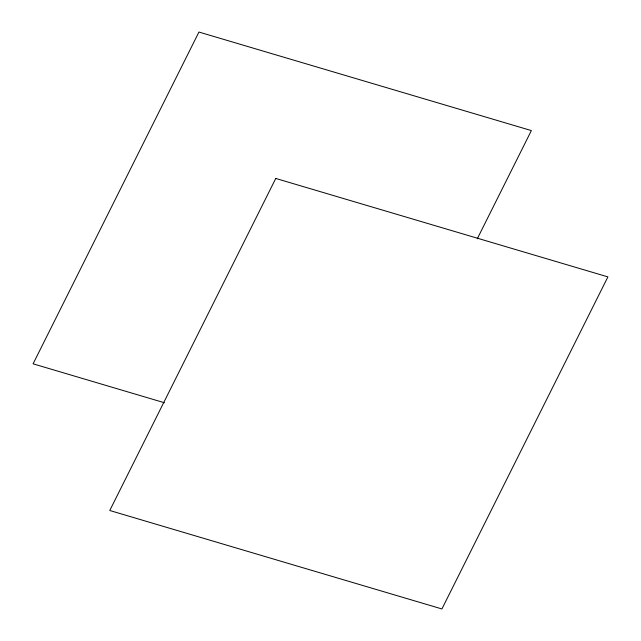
<?xml version="1.0" encoding="UTF-8"?>
<svg xmlns="http://www.w3.org/2000/svg" width="641" height="641" viewBox="0 0 641 641"><rect width="100%" height="100%" fill="white"/><g stroke="black" fill="none" stroke-linecap="round" stroke-linejoin="round"><path stroke-width="0.96" d="M477.273 238.789L531.365 130.58L198.942 32.05L33.092 363.824L164.336 402.724M275.766 178.446L109.771 510.5L441.913 608.95L607.908 276.896L275.766 178.446"/></g></svg>
